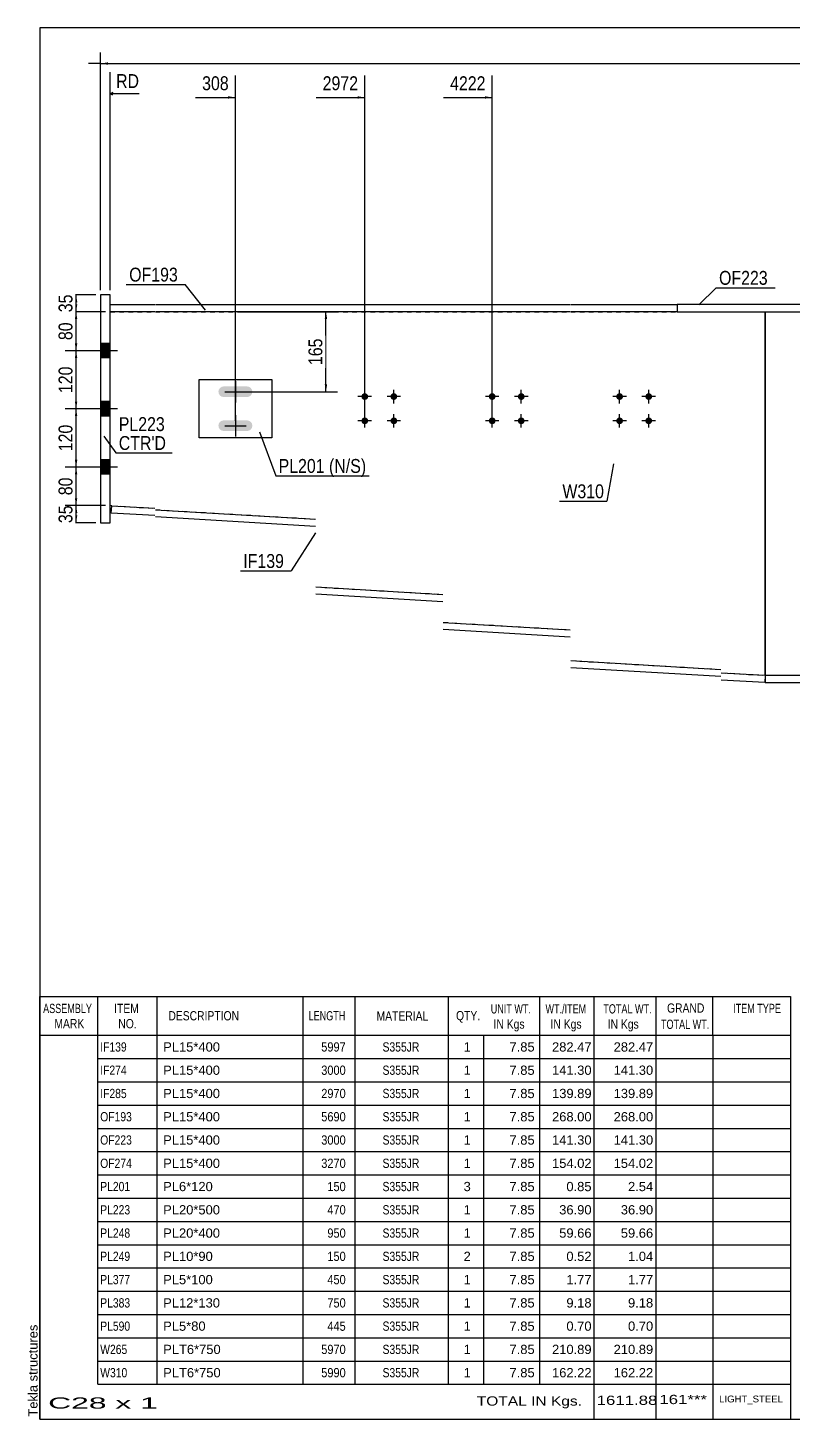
# Model space of a CAD drawing. Header units: millimetres. Extents: x -317 to 96, y -149 to 138.
# Drawn here: x -316.5 to -158.6, y -149.3 to 137.8 of the extents above; entities that cross this region are included whole.
import ezdxf

# ---------------------------------------------------------------- set-up
doc = ezdxf.new("R2010")
doc.units = ezdxf.units.MM
doc.linetypes.add('DXK_LINE_DOT1', pattern=[1.8814, 0.9407, -0.9407])
doc.styles.add('Arial', font='ARIAL.TTF', dxfattribs={"height": 0.2})
doc.styles.add('Arial Narrow', font='ARIALN.TTF', dxfattribs={"height": 0.2})

# ---------------------------------------------------------------- blocks, each defined once
blk = doc.blocks.new('Unknown-623345086-1210')
at = {"color": 5, "linetype": 'Continuous'}
for p, q in [((95.99, 137.75), (-314.01, 137.75)), ((-314.01, 137.75), (-314.01, -149.25)), ((95.99, -149.25), (95.99, 137.75)), ((-314.01, -149.25), (95.99, -149.25))]:
    blk.add_line(p, q, dxfattribs=at)
at = {"color": 174, "linetype": 'Continuous', "style": 'Arial'}
blk.add_text('Tekla structures', height=1.9102, rotation=90, dxfattribs=at).set_placement((-314.51, -148.75))
blk = doc.blocks.new('Part-623345086-1666 - 1419')
at = {"color": 2, "linetype": 'Continuous'}
for p, q in [((-299.29, 37.66), (-299.2, 39.16)), ((-290.29, 37.13), (-299.29, 37.66)), ((-299.2, 39.16), (-290.29, 38.64)), ((-290.19, 38.34), (-257.19, 36.41)), ((-257.19, 34.91), (-290.19, 36.84)), ((-257.09, 22.4), (-230.89, 20.87)), ((-230.89, 19.37), (-257.09, 20.9)), ((-230.79, 15.1), (-204.6, 13.57)), ((-204.6, 12.07), (-230.79, 13.6)), ((-204.5, 7.21), (-173.55, 5.4)), ((-173.55, 3.9), (-204.5, 5.71)), ((-173.45, 4.71), (-164.37, 4.18)), ((-164.45, 2.68), (-173.45, 3.2)), ((-164.37, 4.18), (-164.45, 2.68))]:
    blk.add_line(p, q, dxfattribs=at)
blk = doc.blocks.new('Part-623345086-1688 - 1419')
at = {"color": 2, "linetype": 'Continuous'}
for p, q in [((-164.37, 4.18), (-164.37, 2.68)), ((-164.37, 4.18), (-155.37, 4.18)), ((-155.27, 4.18), (-116.66, 4.18)), ((-116.56, 4.18), (-23.56, 4.18)), ((-23.46, 4.18), (-14.46, 4.18)), ((-14.46, 4.18), (-14.46, 2.68)), ((-164.37, 2.68), (-155.37, 2.68)), ((-155.27, 2.68), (-116.66, 2.68)), ((-116.56, 2.68), (-23.56, 2.68)), ((-23.46, 2.68), (-14.46, 2.68))]:
    blk.add_line(p, q, dxfattribs=at)
blk = doc.blocks.new('Part-623345086-1542 - 1419')
at = {"color": 2, "linetype": 'Continuous'}
for p, q in [((-299.5, 82.65), (-301.5, 82.65)), ((-301.5, 82.65), (-301.5, 35.65)), ((-299.5, 35.65), (-299.5, 82.65)), ((-301.5, 35.65), (-299.5, 35.65))]:
    blk.add_line(p, q, dxfattribs=at)
blk = doc.blocks.new('Bolt-623345086-1543 - 1419')
at = {"linetype": 'Continuous'}
for points in [[(-301.5, 72.65), (-301.5, 69.65), (-299.5, 69.65), (-299.5, 72.65)], [(-301.5, 72.65), (-301.5, 69.65), (-299.5, 69.65), (-299.5, 72.65)], [(-301.5, 60.65), (-301.5, 57.65), (-299.5, 57.65), (-299.5, 60.65)], [(-301.5, 60.65), (-301.5, 57.65), (-299.5, 57.65), (-299.5, 60.65)], [(-301.5, 48.65), (-301.5, 45.65), (-299.5, 45.65), (-299.5, 48.65)], [(-301.5, 48.65), (-301.5, 45.65), (-299.5, 45.65), (-299.5, 48.65)]]:
    blk.add_hatch(color=3, dxfattribs=at).paths.add_polyline_path(points)
at = {"color": 3, "linetype": 'Continuous'}
for p, q in [((-299.5, 72.65), (-301.5, 72.65)), ((-299.5, 72.65), (-301.5, 72.65)), ((-298, 71.15), (-301.5, 71.15)), ((-298, 71.15), (-301.5, 71.15)), ((-299.5, 69.65), (-301.5, 69.65)), ((-299.5, 69.65), (-301.5, 69.65)), ((-299.5, 60.65), (-301.5, 60.65)), ((-299.5, 60.65), (-301.5, 60.65)), ((-298, 59.15), (-301.5, 59.15)), ((-298, 59.15), (-301.5, 59.15)), ((-299.5, 57.65), (-301.5, 57.65)), ((-299.5, 57.65), (-301.5, 57.65)), ((-299.5, 48.65), (-301.5, 48.65)), ((-299.5, 48.65), (-301.5, 48.65)), ((-298, 47.15), (-301.5, 47.15)), ((-298, 47.15), (-301.5, 47.15)), ((-299.5, 45.65), (-301.5, 45.65)), ((-299.5, 45.65), (-301.5, 45.65))]:
    blk.add_line(p, q, dxfattribs=at)
blk = doc.blocks.new('Part-623345086-1693 - 1419')
at = {"color": 7, "linetype": 'DXK_LINE_DOT1'}
for p, q in [((-299.5, 79.18), (-290.29, 79.18)), ((-299.5, 39.18), (-299.5, 79.18)), ((-290.19, 79.18), (-257.19, 79.18)), ((-257.09, 79.18), (-230.89, 79.18)), ((-230.79, 79.18), (-204.6, 79.18)), ((-204.5, 79.18), (-173.55, 79.18)), ((-173.45, 79.18), (-164.37, 79.18)), ((-299.2, 39.16), (-290.29, 38.64)), ((-290.19, 38.34), (-257.19, 36.41)), ((-257.09, 22.4), (-230.89, 20.87)), ((-230.79, 15.1), (-204.6, 13.57)), ((-204.5, 7.21), (-173.55, 5.4)), ((-173.45, 4.71), (-164.37, 4.18))]:
    blk.add_line(p, q, dxfattribs=at)
at = {"color": 2, "linetype": 'Continuous'}
for p, q in [((-164.37, 4.18), (-164.37, 79.18)), ((-299.2, 39.16), (-299.5, 39.18))]:
    blk.add_line(p, q, dxfattribs=at)
blk = doc.blocks.new('Part-623345086-1699 - 1419')
at = {"color": 2, "linetype": 'Continuous'}
for p, q in [((-281.19, 65.18), (-266.19, 65.18)), ((-281.19, 53.18), (-281.19, 65.18)), ((-266.19, 65.18), (-266.19, 53.18)), ((-266.19, 53.18), (-281.19, 53.18))]:
    blk.add_line(p, q, dxfattribs=at)
blk = doc.blocks.new('Part-623345086-1575 - 1419')
at = {"color": 2, "linetype": 'Continuous'}
blk.add_line((-164.37, 79.18), (-164.37, 4.18), dxfattribs=at)
at = {"color": 7, "linetype": 'DXK_LINE_DOT1'}
for p, q in [((-164.37, 79.18), (-155.37, 79.18)), ((-155.27, 79.18), (-116.66, 79.18)), ((-116.56, 79.18), (-86.54, 79.18)), ((-85.34, 79.18), (-23.56, 79.18)), ((-23.46, 79.18), (-5.46, 79.18)), ((-5.36, 79.18), (20.84, 79.18)), ((20.94, 79.18), (47.13, 79.18)), ((47.23, 79.18), (71.23, 79.18)), ((71.23, 79.18), (71.23, 4.18)), ((-164.37, 4.18), (-155.37, 4.18)), ((-155.27, 4.18), (-116.66, 4.18)), ((-116.56, 4.18), (-23.56, 4.18)), ((-23.46, 4.18), (-5.46, 4.18)), ((-5.36, 4.18), (20.84, 4.18)), ((20.94, 4.18), (47.13, 4.18)), ((47.23, 4.18), (71.23, 4.18))]:
    blk.add_line(p, q, dxfattribs=at)
blk = doc.blocks.new('Bolt-623345086-1599 - 1419')
at = {"linetype": 'Continuous'}
for points in [[(-247.69, 61.68, -1), (-246.29, 61.68, -1)], [(-241.69, 61.68, -1), (-240.29, 61.68, -1)], [(-247.69, 56.68, -1), (-246.29, 56.68, -1)], [(-241.69, 56.68, -1), (-240.29, 56.68, -1)]]:
    blk.add_hatch(color=3, dxfattribs=at).paths.add_polyline_path(points)
at = {"color": 3, "linetype": 'Continuous'}
for p, q in [((-245.59, 61.68), (-248.39, 61.68)), ((-246.99, 60.28), (-246.99, 63.08)), ((-239.59, 61.68), (-242.39, 61.68)), ((-240.99, 60.28), (-240.99, 63.08)), ((-246.99, 55.28), (-246.99, 58.08)), ((-240.99, 55.28), (-240.99, 58.08)), ((-245.59, 56.68), (-248.39, 56.68)), ((-239.59, 56.68), (-242.39, 56.68))]:
    blk.add_line(p, q, dxfattribs=at)
blk = doc.blocks.new('Part-623345086-1622 - 1419')
at = {"color": 2, "linetype": 'Continuous'}
for p, q in [((-182.55, 80.68), (-182.55, 79.18)), ((-173.55, 80.68), (-182.55, 80.68)), ((-155.37, 80.68), (-173.45, 80.68)), ((-116.66, 80.68), (-155.27, 80.68)), ((-33.94, 80.68), (-116.56, 80.68)), ((-33.94, 79.18), (-33.94, 80.68)), ((-182.55, 79.18), (-173.55, 79.18)), ((-173.45, 79.18), (-155.37, 79.18)), ((-155.27, 79.18), (-116.66, 79.18)), ((-116.56, 79.18), (-33.94, 79.18))]:
    blk.add_line(p, q, dxfattribs=at)
blk = doc.blocks.new('Part-623345086-1644 - 1419')
at = {"color": 2, "linetype": 'Continuous'}
for p, q in [((-299.5, 80.68), (-290.29, 80.68)), ((-290.19, 80.68), (-257.19, 80.68)), ((-257.09, 80.68), (-230.89, 80.68)), ((-230.79, 80.68), (-204.6, 80.68)), ((-204.5, 80.68), (-182.55, 80.68)), ((-182.55, 80.68), (-182.55, 79.18)), ((-290.29, 79.18), (-299.5, 79.18)), ((-257.19, 79.18), (-290.19, 79.18)), ((-230.89, 79.18), (-257.09, 79.18)), ((-204.6, 79.18), (-230.79, 79.18)), ((-182.55, 79.18), (-204.5, 79.18))]:
    blk.add_line(p, q, dxfattribs=at)
at = {"color": 7, "linetype": 'DXK_LINE_DOT1'}
blk.add_line((-299.5, 79.18), (-299.5, 80.68), dxfattribs=at)
blk = doc.blocks.new('Bolt-623345086-1711 - 1419')
at = {"linetype": 'Continuous'}
for points in [[(-270.27, 62.25), (-270.19, 62.68), (-270.27, 63.1), (-270.51, 63.45), (-270.87, 63.69), (-271.29, 63.78), (-276.09, 63.78), (-276.51, 63.69), (-276.87, 63.45), (-277.1, 63.1), (-277.19, 62.68), (-277.1, 62.25), (-276.87, 61.9), (-276.51, 61.66), (-276.09, 61.58), (-271.29, 61.58), (-270.87, 61.66), (-270.51, 61.9)], [(-270.27, 55.25), (-270.19, 55.68), (-270.27, 56.1), (-270.51, 56.45), (-270.87, 56.69), (-271.29, 56.78), (-276.09, 56.78), (-276.51, 56.69), (-276.87, 56.45), (-277.1, 56.1), (-277.19, 55.68), (-277.1, 55.25), (-276.87, 54.9), (-276.51, 54.66), (-276.09, 54.58), (-271.29, 54.58), (-270.87, 54.66), (-270.51, 54.9)]]:
    blk.add_hatch(color=3, dxfattribs=at).paths.add_polyline_path(points)
at = {"color": 3, "linetype": 'Continuous'}
for p, q in [((-273.69, 64.88), (-273.69, 60.48)), ((-275.89, 62.68), (-271.49, 62.68)), ((-273.69, 57.88), (-273.69, 53.48)), ((-275.89, 55.68), (-271.49, 55.68))]:
    blk.add_line(p, q, dxfattribs=at)
blk = doc.blocks.new('Bolt-623345086-1712 - 1419')
at = {"linetype": 'Continuous'}
for points in [[(-221.4, 61.68, -1), (-220, 61.68, -1)], [(-215.4, 61.68, -1), (-214, 61.68, -1)], [(-221.4, 56.68, -1), (-220, 56.68, -1)], [(-215.4, 56.68, -1), (-214, 56.68, -1)]]:
    blk.add_hatch(color=3, dxfattribs=at).paths.add_polyline_path(points)
at = {"color": 3, "linetype": 'Continuous'}
for p, q in [((-219.3, 61.68), (-222.1, 61.68)), ((-220.7, 60.28), (-220.7, 63.08)), ((-213.3, 61.68), (-216.1, 61.68)), ((-214.7, 60.28), (-214.7, 63.08)), ((-220.7, 55.28), (-220.7, 58.08)), ((-214.7, 55.28), (-214.7, 58.08)), ((-219.3, 56.68), (-222.1, 56.68)), ((-213.3, 56.68), (-216.1, 56.68))]:
    blk.add_line(p, q, dxfattribs=at)
blk = doc.blocks.new('Bolt-623345086-2352 - 1419')
at = {"linetype": 'Continuous'}
for points in [[(-195.1, 61.68, -1), (-193.7, 61.68, -1)], [(-189.1, 61.68, -1), (-187.7, 61.68, -1)], [(-195.1, 56.68, -1), (-193.7, 56.68, -1)], [(-189.1, 56.68, -1), (-187.7, 56.68, -1)]]:
    blk.add_hatch(color=3, dxfattribs=at).paths.add_polyline_path(points)
at = {"color": 3, "linetype": 'Continuous'}
for p, q in [((-193, 61.68), (-195.8, 61.68)), ((-194.4, 60.28), (-194.4, 63.08)), ((-187, 61.68), (-189.8, 61.68)), ((-188.4, 60.28), (-188.4, 63.08)), ((-194.4, 55.28), (-194.4, 58.08)), ((-188.4, 55.28), (-188.4, 58.08)), ((-193, 56.68), (-195.8, 56.68)), ((-187, 56.68), (-189.8, 56.68))]:
    blk.add_line(p, q, dxfattribs=at)
blk = doc.blocks.new('StraightDimension-623345086-1942 - 1419')
at = {"linetype": 'Continuous'}
for points in [[(-306.81, 37.68), (-306.56, 39.18), (-306.31, 37.68)], [(-306.31, 37.15), (-306.56, 35.65), (-306.81, 37.15)]]:
    blk.add_hatch(color=7, dxfattribs=at).paths.add_polyline_path(points)
at = {"color": 7, "linetype": 'Continuous'}
for p, q in [((-300.5, 39.18), (-308.81, 39.18)), ((-306.56, 35.65), (-306.56, 39.18)), ((-302.5, 35.65), (-308.81, 35.65))]:
    blk.add_line(p, q, dxfattribs=at)
at = {"color": 0}
blk.add_wipeout([(-306.71, 39.84), (-310.91, 39.84), (-310.91, 34.98), (-306.71, 34.98)], dxfattribs=at)
at = {"color": 3, "style": 'Arial Narrow'}
blk.add_text('35', height=2.863, rotation=90.0002, dxfattribs=at).set_placement((-307.31, 35.58))
blk = doc.blocks.new('StraightDimension-623345086-2013 - 1419')
at = {"linetype": 'Continuous'}
for points in [[(-306.81, 69.65), (-306.56, 71.15), (-306.31, 69.65)], [(-306.31, 60.65), (-306.56, 59.15), (-306.81, 60.65)]]:
    blk.add_hatch(color=7, dxfattribs=at).paths.add_polyline_path(points)
at = {"color": 7, "linetype": 'Continuous'}
for p, q in [((-300.5, 71.15), (-308.81, 71.15)), ((-306.56, 59.15), (-306.56, 71.15)), ((-300.5, 59.15), (-308.81, 59.15))]:
    blk.add_line(p, q, dxfattribs=at)
at = {"color": 0}
blk.add_wipeout([(-306.71, 68.49), (-310.91, 68.49), (-310.91, 61.8), (-306.71, 61.8)], dxfattribs=at)
at = {"color": 3, "style": 'Arial Narrow'}
blk.add_text('120', height=2.863, rotation=90.0002, dxfattribs=at).set_placement((-307.31, 62.4))
blk = doc.blocks.new('StraightDimension-623345086-1971 - 1419')
at = {"linetype": 'Continuous'}
for points in [[(-306.81, 77.68), (-306.56, 79.18), (-306.31, 77.68)], [(-306.31, 72.65), (-306.56, 71.15), (-306.81, 72.65)]]:
    blk.add_hatch(color=7, dxfattribs=at).paths.add_polyline_path(points)
at = {"color": 7, "linetype": 'Continuous'}
for p, q in [((-300.5, 79.18), (-308.81, 79.18)), ((-306.56, 71.15), (-306.56, 79.18)), ((-300.5, 71.15), (-308.81, 71.15))]:
    blk.add_line(p, q, dxfattribs=at)
at = {"color": 0}
blk.add_wipeout([(-306.71, 77.59), (-310.91, 77.59), (-310.91, 72.73), (-306.71, 72.73)], dxfattribs=at)
at = {"color": 3, "style": 'Arial Narrow'}
blk.add_text('80', height=2.863, rotation=90.0002, dxfattribs=at).set_placement((-307.31, 73.33))
blk = doc.blocks.new('StraightDimension-623345086-1931 - 1419')
at = {"linetype": 'Continuous'}
for points in [[(-300, 130.13), (-301.5, 130.38), (-300, 130.63)], [(71.73, 130.63), (73.23, 130.38), (71.73, 130.13)]]:
    blk.add_hatch(color=7, dxfattribs=at).paths.add_polyline_path(points)
at = {"color": 7, "linetype": 'Continuous'}
for p, q in [((-301.5, 83.65), (-301.5, 132.63)), ((73.23, 90.18), (73.23, 132.63)), ((-301.5, 130.38), (-304, 130.38)), ((-301.5, 130.38), (73.23, 130.38)), ((73.23, 130.38), (75.73, 130.38))]:
    blk.add_line(p, q, dxfattribs=at)
at = {"color": 0}
blk.add_wipeout([(-108.96, 130.53), (-108.96, 134.73), (-119.3, 134.73), (-119.3, 130.53)], dxfattribs=at)
at = {"color": 3, "style": 'Arial Narrow'}
blk.add_text('12000', height=2.863, dxfattribs=at).set_placement((-118.7, 131.13))
blk = doc.blocks.new('StraightDimension-623345086-1953 - 1419')
at = {"linetype": 'Continuous'}
for points in [[(-306.81, 57.65), (-306.56, 59.15), (-306.31, 57.65)], [(-306.31, 48.65), (-306.56, 47.15), (-306.81, 48.65)]]:
    blk.add_hatch(color=7, dxfattribs=at).paths.add_polyline_path(points)
at = {"color": 7, "linetype": 'Continuous'}
for p, q in [((-300.5, 59.15), (-308.81, 59.15)), ((-306.56, 47.15), (-306.56, 59.15)), ((-300.5, 47.15), (-308.81, 47.15))]:
    blk.add_line(p, q, dxfattribs=at)
at = {"color": 0}
blk.add_wipeout([(-306.71, 56.49), (-310.91, 56.49), (-310.91, 49.8), (-306.71, 49.8)], dxfattribs=at)
at = {"color": 3, "style": 'Arial Narrow'}
blk.add_text('120', height=2.863, rotation=90.0002, dxfattribs=at).set_placement((-307.31, 50.4))
blk = doc.blocks.new('StraightDimension-623345086-1987 - 1419')
at = {"linetype": 'Continuous'}
for points in [[(-306.81, 81.15), (-306.56, 82.65), (-306.31, 81.15)], [(-306.31, 80.68), (-306.56, 79.18), (-306.81, 80.68)]]:
    blk.add_hatch(color=7, dxfattribs=at).paths.add_polyline_path(points)
at = {"color": 7, "linetype": 'Continuous'}
for p, q in [((-302.5, 82.65), (-308.81, 82.65)), ((-306.56, 79.18), (-306.56, 82.65)), ((-300.5, 79.18), (-308.81, 79.18))]:
    blk.add_line(p, q, dxfattribs=at)
at = {"color": 0}
blk.add_wipeout([(-306.71, 83.34), (-310.91, 83.34), (-310.91, 78.48), (-306.71, 78.48)], dxfattribs=at)
at = {"color": 3, "style": 'Arial Narrow'}
blk.add_text('35', height=2.863, rotation=90.0002, dxfattribs=at).set_placement((-307.31, 79.08))
blk = doc.blocks.new('StraightDimension-623345086-1996 - 1419')
at = {"linetype": 'Continuous'}
for points in [[(-306.81, 45.65), (-306.56, 47.15), (-306.31, 45.65)], [(-306.31, 40.68), (-306.56, 39.18), (-306.81, 40.68)]]:
    blk.add_hatch(color=7, dxfattribs=at).paths.add_polyline_path(points)
at = {"color": 7, "linetype": 'Continuous'}
for p, q in [((-300.5, 47.15), (-308.81, 47.15)), ((-306.56, 39.18), (-306.56, 47.15)), ((-300.5, 39.18), (-308.81, 39.18))]:
    blk.add_line(p, q, dxfattribs=at)
at = {"color": 0}
blk.add_wipeout([(-306.71, 45.59), (-310.91, 45.59), (-310.91, 40.73), (-306.71, 40.73)], dxfattribs=at)
at = {"color": 3, "style": 'Arial Narrow'}
blk.add_text('80', height=2.863, rotation=90.0002, dxfattribs=at).set_placement((-307.31, 41.33))
blk = doc.blocks.new('StraightDimension-623345086-6750 - 1419')
at = {"linetype": 'Continuous'}
blk.add_hatch(color=7, dxfattribs=at).paths.add_polyline_path([(-222.2, 123.64), (-220.7, 123.39), (-222.2, 123.14)])
at = {"color": 7, "linetype": 'Continuous'}
for p, q in [((-220.7, 57.67), (-220.7, 127.89)), ((-230.76, 123.39), (-220.7, 123.39))]:
    blk.add_line(p, q, dxfattribs=at)
at = {"color": 0}
blk.add_wipeout([(-221.47, 124.29), (-221.47, 128.49), (-229.98, 128.49), (-229.98, 124.29)], dxfattribs=at)
at = {"color": 3, "style": 'Arial Narrow'}
blk.add_text('4222', height=2.863, dxfattribs=at).set_placement((-229.38, 124.89))
blk = doc.blocks.new('StraightDimension-623345086-6751 - 1419')
at = {"linetype": 'Continuous'}
blk.add_hatch(color=7, dxfattribs=at).paths.add_polyline_path([(-248.49, 123.64), (-246.99, 123.39), (-248.49, 123.14)])
at = {"color": 7, "linetype": 'Continuous'}
for p, q in [((-246.99, 57.67), (-246.99, 127.89)), ((-257.05, 123.39), (-246.99, 123.39))]:
    blk.add_line(p, q, dxfattribs=at)
at = {"color": 0}
blk.add_wipeout([(-247.77, 124.29), (-247.77, 128.49), (-256.28, 128.49), (-256.28, 124.29)], dxfattribs=at)
at = {"color": 3, "style": 'Arial Narrow'}
blk.add_text('2972', height=2.863, dxfattribs=at).set_placement((-255.68, 124.89))
blk = doc.blocks.new('StraightDimension-623345086-6752 - 1419')
at = {"linetype": 'Continuous'}
blk.add_hatch(color=7, dxfattribs=at).paths.add_polyline_path([(-275.19, 123.64), (-273.69, 123.39), (-275.19, 123.14)])
at = {"color": 7, "linetype": 'Continuous'}
for p, q in [((-273.69, 56.68), (-273.69, 127.89)), ((-281.92, 123.39), (-273.69, 123.39))]:
    blk.add_line(p, q, dxfattribs=at)
at = {"color": 0, "linetype": 'Continuous'}
blk.add_wipeout([(-292.97, 124.74), (-292.97, 128.94), (-298.91, 128.94), (-298.91, 124.74)], dxfattribs=at)
at = {"color": 7, "linetype": 'Continuous'}
for p, q in [((-299.5, 83.65), (-299.5, 128.64)), ((-299, 124.39), (-299.5, 124.14)), ((-299, 123.89), (-299.5, 124.14)), ((-293.57, 124.14), (-299.5, 124.14))]:
    blk.add_line(p, q, dxfattribs=at)
at = {"color": 3, "linetype": 'Continuous', "style": 'Arial Narrow'}
blk.add_text('RD', height=2.863, dxfattribs=at).set_placement((-298.31, 125.34))
at = {"color": 0}
blk.add_wipeout([(-274.46, 124.29), (-274.46, 128.49), (-281.15, 128.49), (-281.15, 124.29)], dxfattribs=at)
at = {"color": 3, "style": 'Arial Narrow'}
blk.add_text('308', height=2.863, dxfattribs=at).set_placement((-280.55, 124.89))
blk = doc.blocks.new('StraightDimension-623345086-7309 - 1419')
at = {"linetype": 'Continuous'}
for points in [[(-255.25, 77.68), (-255, 79.18), (-254.75, 77.68)], [(-254.75, 64.18), (-255, 62.68), (-255.25, 64.18)]]:
    blk.add_hatch(color=7, dxfattribs=at).paths.add_polyline_path(points)
at = {"color": 7, "linetype": 'Continuous'}
for p, q in [((-272.69, 79.18), (-252.6, 79.18)), ((-255, 62.68), (-255, 79.18)), ((-272.69, 62.68), (-252.6, 62.68))]:
    blk.add_line(p, q, dxfattribs=at)
at = {"color": 0}
blk.add_wipeout([(-255.15, 74.27), (-259.35, 74.27), (-259.35, 67.58), (-255.15, 67.58)], dxfattribs=at)
at = {"color": 3, "style": 'Arial Narrow'}
blk.add_text('165', height=2.863, rotation=90.0002, dxfattribs=at).set_placement((-255.75, 68.18))
blk = doc.blocks.new('CBS_BOM-623345086-7411')
at = {"color": 7, "linetype": 'Continuous'}
for p, q in [((-314.04, -70.08), (-314.04, -62.08)), ((-314.04, -62.08), (-159.12, -62.08)), ((-302.04, -70.08), (-302.04, -62.08)), ((-289.85, -70.08), (-289.85, -62.08)), ((-259.68, -70.08), (-259.68, -62.08)), ((-249, -70.08), (-249, -62.08)), ((-229.69, -70.08), (-229.69, -62.08)), ((-210.89, -70.08), (-210.89, -62.08)), ((-199.67, -70.08), (-199.67, -62.08)), ((-186.89, -70.08), (-186.89, -62.08)), ((-175.14, -70.08), (-175.14, -62.08)), ((-159.12, -62.08), (-159.12, -70.07)), ((-314.04, -70.08), (-159.12, -70.08)), ((-314.04, -74.88), (-314.04, -70.08)), ((-302.04, -74.88), (-302.04, -70.08)), ((-289.85, -74.88), (-289.85, -70.08)), ((-259.68, -74.88), (-259.68, -70.08)), ((-249, -74.88), (-249, -70.08)), ((-229.69, -74.88), (-229.69, -70.08)), ((-222.42, -74.88), (-222.42, -70.08)), ((-210.89, -74.88), (-210.89, -70.08)), ((-199.67, -74.88), (-199.67, -70.08)), ((-186.89, -74.88), (-186.89, -70.08)), ((-175.12, -74.88), (-175.12, -70.08)), ((-159.12, -70.08), (-159.12, -74.88)), ((-314.04, -79.68), (-314.04, -74.88)), ((-302.04, -74.88), (-159.12, -74.88)), ((-302.04, -79.68), (-302.04, -74.88)), ((-289.85, -79.68), (-289.85, -74.88)), ((-259.68, -79.68), (-259.68, -74.88)), ((-249, -79.68), (-249, -74.88)), ((-229.69, -79.68), (-229.69, -74.88)), ((-222.42, -79.68), (-222.42, -74.88)), ((-210.89, -79.68), (-210.89, -74.88)), ((-199.67, -79.68), (-199.67, -74.88)), ((-186.89, -79.68), (-186.89, -74.88)), ((-175.12, -79.68), (-175.12, -74.88)), ((-159.12, -74.88), (-159.12, -79.68)), ((-314.04, -84.48), (-314.04, -79.68)), ((-302.04, -79.68), (-159.12, -79.68)), ((-302.04, -84.48), (-302.04, -79.68)), ((-289.85, -84.48), (-289.85, -79.68)), ((-259.68, -84.48), (-259.68, -79.68)), ((-249, -84.48), (-249, -79.68)), ((-229.69, -84.48), (-229.69, -79.68)), ((-222.42, -84.48), (-222.42, -79.68)), ((-210.89, -84.48), (-210.89, -79.68)), ((-199.67, -84.48), (-199.67, -79.68)), ((-186.89, -84.48), (-186.89, -79.68)), ((-175.12, -84.48), (-175.12, -79.68)), ((-159.12, -79.68), (-159.12, -84.48)), ((-314.04, -89.28), (-314.04, -84.48)), ((-302.04, -84.48), (-159.12, -84.48)), ((-302.04, -89.28), (-302.04, -84.48)), ((-289.85, -89.28), (-289.85, -84.48)), ((-259.68, -89.28), (-259.68, -84.48)), ((-249, -89.28), (-249, -84.48)), ((-229.69, -89.28), (-229.69, -84.48)), ((-222.42, -89.28), (-222.42, -84.48)), ((-210.89, -89.28), (-210.89, -84.48)), ((-199.67, -89.28), (-199.67, -84.48)), ((-186.89, -89.28), (-186.89, -84.48)), ((-175.12, -89.28), (-175.12, -84.48)), ((-159.12, -84.48), (-159.12, -89.28)), ((-314.04, -94.08), (-314.04, -89.28)), ((-302.04, -89.28), (-159.12, -89.28)), ((-302.04, -94.08), (-302.04, -89.28)), ((-289.85, -94.08), (-289.85, -89.28)), ((-259.68, -94.08), (-259.68, -89.28)), ((-249, -94.08), (-249, -89.28)), ((-229.69, -94.08), (-229.69, -89.28)), ((-222.42, -94.08), (-222.42, -89.28)), ((-210.89, -94.08), (-210.89, -89.28)), ((-199.67, -94.08), (-199.67, -89.28)), ((-186.89, -94.08), (-186.89, -89.28)), ((-175.12, -94.08), (-175.12, -89.28)), ((-159.12, -89.28), (-159.12, -94.08)), ((-314.04, -98.88), (-314.04, -94.08)), ((-302.04, -94.08), (-159.12, -94.08)), ((-302.04, -98.88), (-302.04, -94.08)), ((-289.85, -98.88), (-289.85, -94.08)), ((-259.68, -98.88), (-259.68, -94.08)), ((-249, -98.88), (-249, -94.08)), ((-229.69, -98.88), (-229.69, -94.08)), ((-222.42, -98.88), (-222.42, -94.08)), ((-210.89, -98.88), (-210.89, -94.08)), ((-199.67, -98.88), (-199.67, -94.08)), ((-186.89, -98.88), (-186.89, -94.08)), ((-175.12, -98.88), (-175.12, -94.08)), ((-159.12, -94.08), (-159.12, -98.88)), ((-314.04, -103.68), (-314.04, -98.88)), ((-302.04, -98.88), (-159.12, -98.88)), ((-302.04, -103.68), (-302.04, -98.88)), ((-289.85, -103.68), (-289.85, -98.88)), ((-259.68, -103.68), (-259.68, -98.88)), ((-249, -103.68), (-249, -98.88)), ((-229.69, -103.68), (-229.69, -98.88)), ((-222.42, -103.68), (-222.42, -98.88)), ((-210.89, -103.68), (-210.89, -98.88)), ((-199.67, -103.68), (-199.67, -98.88)), ((-186.89, -103.68), (-186.89, -98.88)), ((-175.12, -103.68), (-175.12, -98.88)), ((-159.12, -98.88), (-159.12, -103.68)), ((-314.04, -108.48), (-314.04, -103.68)), ((-302.04, -103.68), (-159.12, -103.68)), ((-302.04, -108.48), (-302.04, -103.68)), ((-289.85, -108.48), (-289.85, -103.68)), ((-259.68, -108.48), (-259.68, -103.68)), ((-249, -108.48), (-249, -103.68)), ((-229.69, -108.48), (-229.69, -103.68)), ((-222.42, -108.48), (-222.42, -103.68)), ((-210.89, -108.48), (-210.89, -103.68)), ((-199.67, -108.48), (-199.67, -103.68)), ((-186.89, -108.48), (-186.89, -103.68)), ((-175.12, -108.48), (-175.12, -103.68)), ((-159.12, -103.68), (-159.12, -108.48)), ((-314.04, -113.28), (-314.04, -108.48)), ((-302.04, -108.48), (-159.12, -108.48)), ((-302.04, -113.28), (-302.04, -108.48)), ((-289.85, -113.28), (-289.85, -108.48)), ((-259.68, -113.28), (-259.68, -108.48)), ((-249, -113.28), (-249, -108.48)), ((-229.69, -113.28), (-229.69, -108.48)), ((-222.42, -113.28), (-222.42, -108.48)), ((-210.89, -113.28), (-210.89, -108.48)), ((-199.67, -113.28), (-199.67, -108.48)), ((-186.89, -113.28), (-186.89, -108.48)), ((-175.12, -113.28), (-175.12, -108.48)), ((-159.12, -108.48), (-159.12, -113.28)), ((-314.04, -118.08), (-314.04, -113.28)), ((-302.04, -113.28), (-159.12, -113.28)), ((-302.04, -118.08), (-302.04, -113.28)), ((-289.85, -118.08), (-289.85, -113.28)), ((-259.68, -118.08), (-259.68, -113.28)), ((-249, -118.08), (-249, -113.28)), ((-229.69, -118.08), (-229.69, -113.28)), ((-222.42, -118.08), (-222.42, -113.28)), ((-210.89, -118.08), (-210.89, -113.28)), ((-199.67, -118.08), (-199.67, -113.28)), ((-186.89, -118.08), (-186.89, -113.28)), ((-175.12, -118.08), (-175.12, -113.28)), ((-159.12, -113.28), (-159.12, -118.08)), ((-314.04, -122.88), (-314.04, -118.08)), ((-302.04, -118.08), (-159.12, -118.08)), ((-302.04, -122.88), (-302.04, -118.08)), ((-289.85, -122.88), (-289.85, -118.08)), ((-259.68, -122.88), (-259.68, -118.08)), ((-249, -122.88), (-249, -118.08)), ((-229.69, -122.88), (-229.69, -118.08)), ((-222.42, -122.88), (-222.42, -118.08)), ((-210.89, -122.88), (-210.89, -118.08)), ((-199.67, -122.88), (-199.67, -118.08)), ((-186.89, -122.88), (-186.89, -118.08)), ((-175.12, -122.88), (-175.12, -118.08)), ((-159.12, -118.08), (-159.12, -122.88)), ((-314.04, -127.68), (-314.04, -122.88)), ((-302.04, -122.88), (-159.12, -122.88)), ((-302.04, -127.68), (-302.04, -122.88)), ((-289.85, -127.68), (-289.85, -122.88)), ((-259.68, -127.68), (-259.68, -122.88)), ((-249, -127.68), (-249, -122.88)), ((-229.69, -127.68), (-229.69, -122.88)), ((-222.42, -127.68), (-222.42, -122.88)), ((-210.89, -127.68), (-210.89, -122.88)), ((-199.67, -127.68), (-199.67, -122.88)), ((-186.89, -127.68), (-186.89, -122.88)), ((-175.12, -127.68), (-175.12, -122.88)), ((-159.12, -122.88), (-159.12, -127.68)), ((-314.04, -132.48), (-314.04, -127.68)), ((-302.04, -127.68), (-159.12, -127.68)), ((-302.04, -132.48), (-302.04, -127.68)), ((-289.85, -132.48), (-289.85, -127.68)), ((-259.68, -132.48), (-259.68, -127.68)), ((-249, -132.48), (-249, -127.68)), ((-229.69, -132.48), (-229.69, -127.68)), ((-222.42, -132.48), (-222.42, -127.68)), ((-210.89, -132.48), (-210.89, -127.68)), ((-199.67, -132.48), (-199.67, -127.68)), ((-186.89, -132.48), (-186.89, -127.68)), ((-175.12, -132.48), (-175.12, -127.68)), ((-159.12, -127.68), (-159.12, -132.48)), ((-314.04, -137.28), (-314.04, -132.48)), ((-302.04, -132.48), (-159.12, -132.48)), ((-302.04, -137.28), (-302.04, -132.48)), ((-289.85, -137.28), (-289.85, -132.48)), ((-259.68, -137.28), (-259.68, -132.48)), ((-249, -137.28), (-249, -132.48)), ((-229.69, -137.28), (-229.69, -132.48)), ((-222.42, -137.28), (-222.42, -132.48)), ((-210.89, -137.28), (-210.89, -132.48)), ((-199.67, -137.28), (-199.67, -132.48)), ((-186.89, -137.28), (-186.89, -132.48)), ((-175.12, -137.28), (-175.12, -132.48)), ((-159.12, -132.48), (-159.12, -137.28)), ((-314.04, -142.08), (-314.04, -137.28)), ((-302.04, -137.28), (-159.12, -137.28)), ((-302.04, -142.08), (-302.04, -137.28)), ((-289.85, -142.08), (-289.85, -137.28)), ((-259.68, -142.08), (-259.68, -137.28)), ((-249, -142.08), (-249, -137.28)), ((-229.69, -142.08), (-229.69, -137.28)), ((-222.42, -142.08), (-222.42, -137.28)), ((-210.89, -142.08), (-210.89, -137.28)), ((-199.67, -142.08), (-199.67, -137.28)), ((-186.89, -142.08), (-186.89, -137.28)), ((-175.12, -142.08), (-175.12, -137.28)), ((-159.12, -137.28), (-159.12, -142.08)), ((-314.04, -149.28), (-314.04, -142.1)), ((-302.04, -142.08), (-159.12, -142.08)), ((-199.67, -149.28), (-199.67, -142.1)), ((-186.89, -149.28), (-186.89, -142.1)), ((-175.08, -149.28), (-175.08, -142.1)), ((-159.12, -142.08), (-159.12, -149.28)), ((-314.04, -149.28), (-159.12, -149.28))]:
    blk.add_line(p, q, dxfattribs=at)
at = {"color": 3, "linetype": 'Continuous', "style": 'Arial'}
for s, height, width, p in [('ASSEMBLY', 1.91, 0.7, (-313.36, -65.5)), ('ITEM', 1.91, 0.8, (-298.71, -65.5)), ('DESCRIPTION', 1.9102, 0.8, (-287.52, -67.01)), ('LENGTH', 1.91, 0.7, (-258.58, -67.01)), ('MATERIAL', 1.91, 0.8, (-244.56, -67.05)), ('QTY.', 1.91, 0.8, (-228.16, -66.98)), ('UNIT WT.', 1.91, 0.7, (-221, -65.58)), ('WT./ITEM', 1.91, 0.7, (-209.7, -65.58)), ('TOTAL WT.', 1.91, 0.7, (-197.77, -65.58)), ('GRAND', 1.91, 0.8, (-184.62, -65.42)), ('ITEM TYPE', 1.91, 0.7, (-170.98, -65.5)), ('MARK', 1.91, 0.8, (-311.04, -68.64)), ('NO.', 1.91, 0.8, (-297.85, -68.64)), ('IN Kgs', 1.91, 0.8, (-220.42, -68.72)), ('IN Kgs', 1.91, 0.8, (-208.66, -68.72)), ('IN Kgs', 1.91, 0.8, (-196.87, -68.72)), ('TOTAL WT.', 1.91, 0.7, (-185.87, -68.76))]:
    blk.add_text(s, height=height, dxfattribs=dict(at, width=width)).set_placement(p)
at = {"color": 7, "linetype": 'Continuous', "style": 'Arial'}
for s, width, p in [('IF139', 0.8, (-301.58, -73.44)), ('5997', 0.85, (-255.97, -73.44)), ('S355JR', 0.8, (-243.32, -73.44)), ('IF274', 0.8, (-301.58, -78.24)), ('3000', 0.85, (-255.97, -78.24)), ('S355JR', 0.8, (-243.32, -78.24)), ('IF285', 0.8, (-301.58, -83.04)), ('2970', 0.85, (-255.97, -83.04)), ('S355JR', 0.8, (-243.32, -83.04)), ('OF193', 0.8, (-301.58, -87.84)), ('5690', 0.85, (-255.97, -87.84)), ('S355JR', 0.8, (-243.32, -87.84)), ('OF223', 0.8, (-301.58, -92.64)), ('3000', 0.85, (-255.97, -92.64)), ('S355JR', 0.8, (-243.32, -92.64)), ('OF274', 0.8, (-301.58, -97.44)), ('3270', 0.85, (-255.97, -97.44)), ('S355JR', 0.8, (-243.32, -97.44)), ('PL201', 0.8, (-301.58, -102.24)), ('150', 0.85, (-254.71, -102.24)), ('S355JR', 0.8, (-243.32, -102.24)), ('PL223', 0.8, (-301.58, -107.04)), ('470', 0.85, (-254.71, -107.04)), ('S355JR', 0.8, (-243.32, -107.04)), ('PL248', 0.8, (-301.58, -111.84)), ('950', 0.85, (-254.71, -111.84)), ('S355JR', 0.8, (-243.32, -111.84)), ('PL249', 0.8, (-301.58, -116.64)), ('150', 0.85, (-254.71, -116.64)), ('S355JR', 0.8, (-243.32, -116.64)), ('PL377', 0.8, (-301.58, -121.44)), ('450', 0.85, (-254.71, -121.44)), ('S355JR', 0.8, (-243.32, -121.44)), ('PL383', 0.8, (-301.58, -126.24)), ('750', 0.85, (-254.71, -126.24)), ('S355JR', 0.8, (-243.32, -126.24)), ('PL590', 0.8, (-301.58, -131.04)), ('445', 0.85, (-254.71, -131.04)), ('S355JR', 0.8, (-243.32, -131.04)), ('W265', 0.8, (-301.58, -135.84)), ('5970', 0.85, (-255.97, -135.84)), ('S355JR', 0.8, (-243.32, -135.84)), ('W310', 0.8, (-301.58, -140.64)), ('5990', 0.85, (-255.97, -140.64)), ('S355JR', 0.8, (-243.32, -140.64))]:
    blk.add_text(s, height=1.91, dxfattribs=dict(at, width=width)).set_placement(p)
for s, p in [('PL15*400', (-288.59, -73.44)), ('1', (-226.6, -73.44)), ('7.85', (-217.13, -73.44)), ('282.47', (-208.35, -73.44)), ('282.47', (-195.64, -73.44)), ('PL15*400', (-288.59, -78.24)), ('1', (-226.6, -78.24)), ('7.85', (-217.13, -78.24)), ('141.30', (-208.35, -78.24)), ('141.30', (-195.64, -78.24)), ('PL15*400', (-288.59, -83.04)), ('1', (-226.6, -83.04)), ('7.85', (-217.13, -83.04)), ('139.89', (-208.35, -83.04)), ('139.89', (-195.64, -83.04)), ('PL15*400', (-288.59, -87.84)), ('1', (-226.6, -87.84)), ('7.85', (-217.13, -87.84)), ('268.00', (-208.35, -87.84)), ('268.00', (-195.64, -87.84)), ('PL15*400', (-288.59, -92.64)), ('1', (-226.6, -92.64)), ('7.85', (-217.13, -92.64)), ('141.30', (-208.35, -92.64)), ('141.30', (-195.64, -92.64)), ('PL15*400', (-288.59, -97.44)), ('1', (-226.6, -97.44)), ('7.85', (-217.13, -97.44)), ('154.02', (-208.35, -97.44)), ('154.02', (-195.64, -97.44)), ('PL6*120', (-288.59, -102.24)), ('3', (-226.6, -102.24)), ('7.85', (-217.13, -102.24)), ('0.85', (-205.39, -102.24)), ('2.54', (-192.67, -102.24)), ('PL20*500', (-288.59, -107.04)), ('1', (-226.6, -107.04)), ('7.85', (-217.13, -107.04)), ('36.90', (-206.87, -107.04)), ('36.90', (-194.16, -107.04)), ('PL20*400', (-288.59, -111.84)), ('1', (-226.6, -111.84)), ('7.85', (-217.13, -111.84)), ('59.66', (-206.87, -111.84)), ('59.66', (-194.16, -111.84)), ('PL10*90', (-288.59, -116.64)), ('2', (-226.6, -116.64)), ('7.85', (-217.13, -116.64)), ('0.52', (-205.39, -116.64)), ('1.04', (-192.67, -116.64)), ('PL5*100', (-288.59, -121.44)), ('1', (-226.6, -121.44)), ('7.85', (-217.13, -121.44)), ('1.77', (-205.39, -121.44)), ('1.77', (-192.67, -121.44)), ('PL12*130', (-288.59, -126.24)), ('1', (-226.6, -126.24)), ('7.85', (-217.13, -126.24)), ('9.18', (-205.39, -126.24)), ('9.18', (-192.67, -126.24)), ('PL5*80', (-288.59, -131.04)), ('1', (-226.6, -131.04)), ('7.85', (-217.13, -131.04)), ('0.70', (-205.39, -131.04)), ('0.70', (-192.67, -131.04)), ('PLT6*750', (-288.59, -135.84)), ('1', (-226.6, -135.84)), ('7.85', (-217.13, -135.84)), ('210.89', (-208.35, -135.84)), ('210.89', (-195.64, -135.84)), ('PLT6*750', (-288.59, -140.64)), ('1', (-226.6, -140.64)), ('7.85', (-217.13, -140.64)), ('162.22', (-208.35, -140.64)), ('162.22', (-195.64, -140.64))]:
    blk.add_text(s, height=1.91, dxfattribs=at).set_placement(p)
at = {"color": 6, "linetype": 'Continuous', "style": 'Arial'}
for s, height, width, p in [('C28 x 1', 2.292, 2.05, (-312.32, -147.09)), ('TOTAL IN Kgs.', 1.9102, 1.2, (-223.88, -146.48)), ('1611.88', 1.91, 1.3, (-199.15, -146.33)), ('161***', 1.91, 1.3, (-186.21, -146.17))]:
    blk.add_text(s, height=height, dxfattribs=dict(at, width=width)).set_placement(p)
blk.add_text('LIGHT_STEEL', height=1.4135, dxfattribs=at).set_placement((-173.87, -145.82))
blk = doc.blocks.new('Mark-623345086-1538 - 1419')
at = {"color": 0}
blk.add_wipeout([(-288.24, 54.57), (-288.24, 57.57), (-297.75, 57.57), (-297.75, 54.57)], dxfattribs=at)
blk.add_wipeout([(-288.24, 54.57), (-288.24, 57.57), (-297.75, 57.57), (-297.75, 54.57)], dxfattribs=at)
blk.add_wipeout([(-287.99, 50.67), (-287.99, 53.67), (-297.75, 53.67), (-297.75, 50.67)], dxfattribs=at)
blk.add_wipeout([(-287.99, 50.67), (-287.99, 53.67), (-297.75, 53.67), (-297.75, 50.67)], dxfattribs=at)
at = {"color": 7, "linetype": 'Continuous'}
for p, q in [((-300.85, 53.51), (-298.35, 50.07)), ((-298.35, 50.07), (-286.74, 50.07))]:
    blk.add_line(p, q, dxfattribs=at)
at = {"color": 3, "style": 'Arial Narrow'}
blk.add_text('PL223', height=2.863, dxfattribs=at).set_placement((-297.75, 54.57))
at = {"color": 1, "style": 'Arial Narrow'}
blk.add_text("CTR'D", height=2.863, dxfattribs=at).set_placement((-297.75, 50.67))
blk = doc.blocks.new('Mark-623345086-1689 - 1419')
at = {"color": 0}
blk.add_wipeout([(-197.62, 40.71), (-197.62, 43.71), (-206.21, 43.71), (-206.21, 40.71)], dxfattribs=at)
blk.add_wipeout([(-197.62, 40.71), (-197.62, 43.71), (-206.21, 43.71), (-206.21, 40.71)], dxfattribs=at)
at = {"color": 7, "linetype": 'Continuous'}
for p in [(-195.68, 47.78), (-206.81, 40.11)]:
    blk.add_line(p, (-197.02, 40.11), dxfattribs=at)
at = {"color": 3, "style": 'Arial Narrow'}
blk.add_text('W310', height=2.863, dxfattribs=at).set_placement((-206.21, 40.71))
blk = doc.blocks.new('Mark-623345086-1662 - 1419')
at = {"color": 7, "linetype": 'Continuous'}
blk.add_line((-257.17, 33.59), (-262.16, 25.73), dxfattribs=at)
at = {"color": 0}
blk.add_wipeout([(-263.66, 26.33), (-263.66, 29.33), (-272.06, 29.33), (-272.06, 26.33)], dxfattribs=at)
blk.add_wipeout([(-263.66, 26.33), (-263.66, 29.33), (-272.06, 29.33), (-272.06, 26.33)], dxfattribs=at)
at = {"color": 7, "linetype": 'Continuous'}
blk.add_line((-272.66, 25.73), (-262.16, 25.73), dxfattribs=at)
at = {"color": 3, "style": 'Arial Narrow'}
blk.add_text('IF139', height=2.863, dxfattribs=at).set_placement((-272.06, 26.33))
blk = doc.blocks.new('Mark-623345086-1618 - 1419')
at = {"color": 0}
blk.add_wipeout([(-163.84, 84.74), (-163.84, 87.74), (-173.89, 87.74), (-173.89, 84.74)], dxfattribs=at)
blk.add_wipeout([(-163.84, 84.74), (-163.84, 87.74), (-173.89, 87.74), (-173.89, 84.74)], dxfattribs=at)
at = {"color": 7, "linetype": 'Continuous'}
for p, q in [((-178.03, 80.61), (-174.49, 84.14)), ((-174.49, 84.14), (-162.34, 84.14))]:
    blk.add_line(p, q, dxfattribs=at)
at = {"color": 3, "style": 'Arial Narrow'}
blk.add_text('OF223', height=2.863, dxfattribs=at).set_placement((-173.89, 84.74))
blk = doc.blocks.new('Mark-623345086-1640 - 1419')
at = {"color": 7, "linetype": 'Continuous'}
blk.add_line((-279.84, 79.52), (-284.05, 84.81), dxfattribs=at)
at = {"color": 0}
blk.add_wipeout([(-285.55, 85.41), (-285.55, 88.41), (-295.6, 88.41), (-295.6, 85.41)], dxfattribs=at)
blk.add_wipeout([(-285.55, 85.41), (-285.55, 88.41), (-295.6, 88.41), (-295.6, 85.41)], dxfattribs=at)
at = {"color": 7, "linetype": 'Continuous'}
blk.add_line((-296.2, 84.81), (-284.05, 84.81), dxfattribs=at)
at = {"color": 3, "style": 'Arial Narrow'}
blk.add_text('OF193', height=2.863, dxfattribs=at).set_placement((-295.6, 85.41))
blk = doc.blocks.new('Mark-623345086-1695 - 1419')
at = {"color": 0}
blk.add_wipeout([(-255.27, 45.94), (-255.27, 48.94), (-264.77, 48.94), (-264.77, 45.94)], dxfattribs=at)
blk.add_wipeout([(-255.27, 45.94), (-255.27, 48.94), (-264.77, 48.94), (-264.77, 45.94)], dxfattribs=at)
at = {"color": 7, "linetype": 'Continuous'}
blk.add_line((-268.71, 54.39), (-265.37, 45.34), dxfattribs=at)
at = {"color": 0}
blk.add_wipeout([(-246.7, 45.94), (-246.7, 48.94), (-254.37, 48.94), (-254.37, 45.94)], dxfattribs=at)
blk.add_wipeout([(-246.7, 45.94), (-246.7, 48.94), (-254.37, 48.94), (-254.37, 45.94)], dxfattribs=at)
at = {"color": 7, "linetype": 'Continuous'}
blk.add_line((-265.37, 45.34), (-246.1, 45.34), dxfattribs=at)
at = {"color": 3, "style": 'Arial Narrow'}
for s, p in [('PL201', (-264.77, 45.94)), ('(N/', (-254.37, 45.94)), ('S)', (-249.99, 45.94))]:
    blk.add_text(s, height=2.863, dxfattribs=at).set_placement(p)

msp = doc.modelspace()

# ---------------------------------------------------------------- block references
for name in ['Unknown-623345086-1210', 'Part-623345086-1542 - 1419', 'Part-623345086-1644 - 1419', 'Part-623345086-1622 - 1419', 'Part-623345086-1693 - 1419', 'Part-623345086-1575 - 1419', 'Bolt-623345086-1543 - 1419', 'Part-623345086-1699 - 1419', 'Bolt-623345086-1711 - 1419', 'Bolt-623345086-1599 - 1419', 'Bolt-623345086-1712 - 1419', 'Bolt-623345086-2352 - 1419', 'Part-623345086-1666 - 1419', 'Part-623345086-1688 - 1419', 'CBS_BOM-623345086-7411']:
    msp.add_blockref(name, (0, 0))

# ---------------------------------------------------------------- next in the draw order: block references
for name in ['StraightDimension-623345086-1931 - 1419', 'StraightDimension-623345086-2013 - 1419', 'Mark-623345086-1695 - 1419', 'Mark-623345086-1689 - 1419', 'StraightDimension-623345086-1942 - 1419', 'Mark-623345086-1662 - 1419']:
    msp.add_blockref(name, (0, 0))

# ---------------------------------------------------------------- next in the draw order: block references
for name in ['StraightDimension-623345086-6751 - 1419', 'StraightDimension-623345086-6750 - 1419', 'Mark-623345086-1618 - 1419', 'StraightDimension-623345086-1971 - 1419', 'StraightDimension-623345086-1953 - 1419']:
    msp.add_blockref(name, (0, 0))

# ---------------------------------------------------------------- next in the draw order: block references
for name in ['StraightDimension-623345086-1987 - 1419', 'StraightDimension-623345086-1996 - 1419']:
    msp.add_blockref(name, (0, 0))

# ---------------------------------------------------------------- next in the draw order: block references
msp.add_blockref('StraightDimension-623345086-6752 - 1419', (0, 0))

# ---------------------------------------------------------------- next in the draw order: block references
for name in ['Mark-623345086-1640 - 1419', 'StraightDimension-623345086-7309 - 1419', 'Mark-623345086-1538 - 1419']:
    msp.add_blockref(name, (0, 0))

doc.saveas('drawing.dxf')
